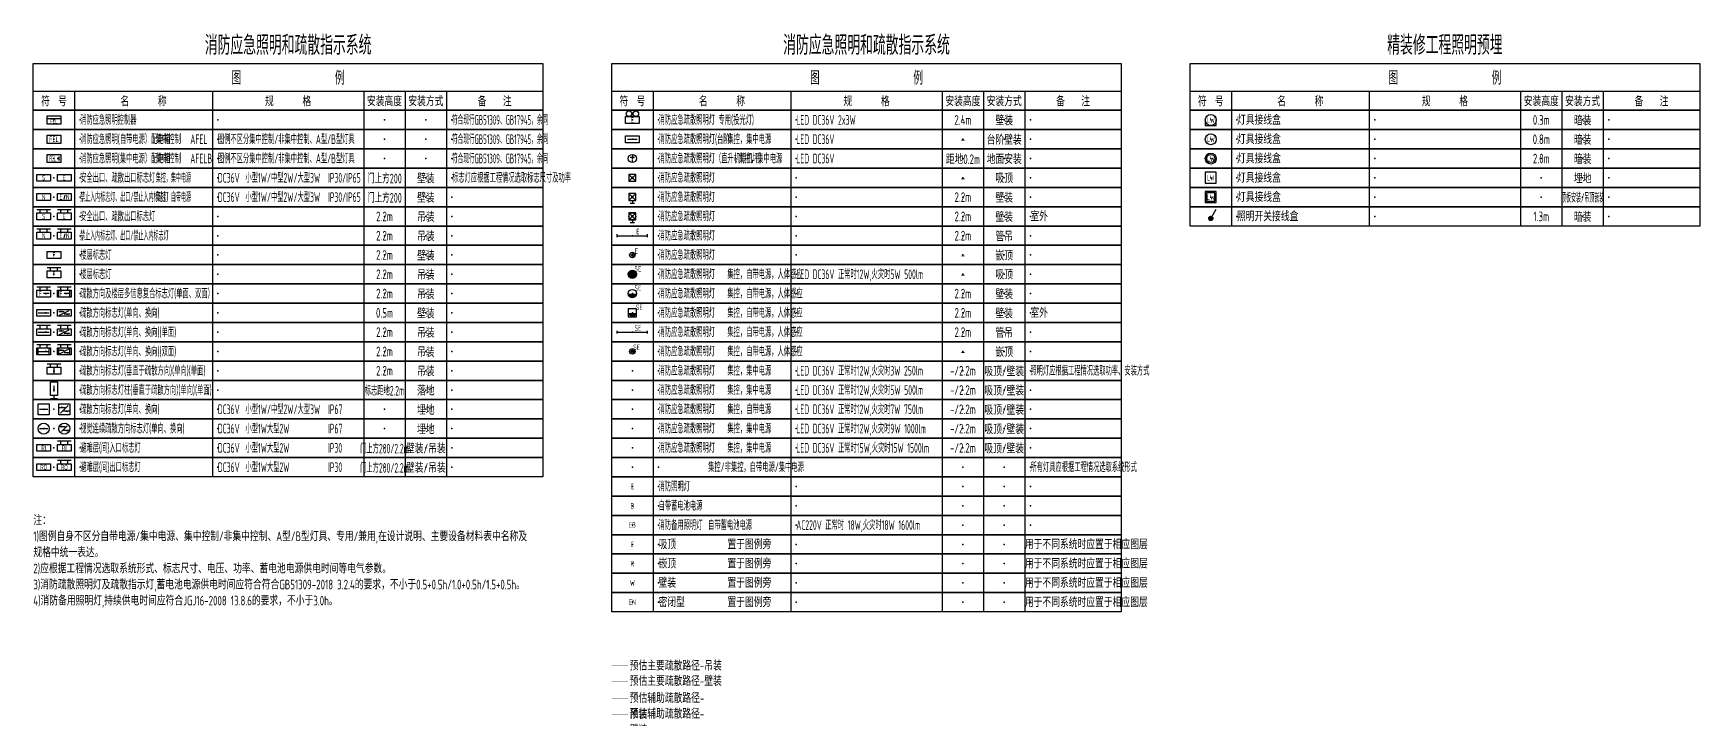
# Model space of a CAD drawing. Header units: millimetres. Extents: x -1040173 to 349982, y -145921 to 298175.
# Drawn here: x -482118 to -421618, y -17061 to 7806 of the extents above; entities that cross this region are included whole.
import ezdxf
from ezdxf.enums import TextEntityAlignment as Align

# ---------------------------------------------------------------- set-up
doc = ezdxf.new("R2010")
doc.units = ezdxf.units.MM
doc.header["$LTSCALE"] = 500
doc.header["$MEASUREMENT"] = 0
doc.linetypes.add('HIDDEN', pattern=[0.375, 0.25, -0.125])
doc.layers.get('0').update_dxf_attribs({"color": 255, "linetype": 'CONTINUOUS'})
for name, color, linetype in [('E-LITE-DEVC', 3, 'CONTINUOUS'), ('E-LITE-LITE', 3, 'CONTINUOUS'), ('E-POWR-EQPM', 3, 'CONTINUOUS'), ('E-UNIV-DIAG', 2, 'CONTINUOUS'), ('E-UNIV-EL', 140, 'CONTINUOUS'), ('E-UNIV-NOTE', 6, 'CONTINUOUS')]:
    doc.layers.add(name, color=color, linetype=linetype)
for name, color, linetype, plot in [('预估主要疏散路径-吊装', 96, 'HIDDEN', False), ('预估主要疏散路径-壁装', 96, 'CONTINUOUS', False), ('预估辅助疏散路径-吊装', 71, 'HIDDEN', False), ('预估辅助疏散路径-壁装', 71, 'CONTINUOUS', False)]:
    doc.layers.add(name, color=color, linetype=linetype, plot=plot)
doc.styles.add('TH-STYLE3', font='tssdeng.shx', dxfattribs={"width": 0.7, "bigfont": 'tssdchn.shx'})

# ---------------------------------------------------------------- blocks, each defined once
blk = doc.blocks.new('E-BKTS2')
for p, q in [((0, 0), (185, 0)), ((0, -7), (0, 0)), ((185, 0), (185, -7)), ((185, -7), (0, -7))]:
    blk.add_line(p, q)
at = {"linetype": 'Continuous'}
for p, q in [((15, 0), (15, -7)), ((65, 0), (65, -7)), ((120, 0), (120, -7)), ((135, 0), (135, -7)), ((150, 0), (150, -7))]:
    blk.add_line(p, q, dxfattribs=at)
for p in [(7.5, -3.5), (17, -3.5), (67, -3.5), (127.5, -3.5), (142.5, -3.5), (152, -3.5)]:
    blk.add_point(p, dxfattribs=at)
blk = doc.blocks.new('E-BLITE90')
blk.add_lwpolyline([(-2, 0), (-2, -2), (2, -2), (2, 0)])
blk.add_circle((0, 0), 2)
at = {"layer": 'E-UNIV-EL', "style": 'TH-STYLE3', "width": 0.7}
blk.add_attdef('SOCKET', text='', height=2, dxfattribs=at).set_placement((0, 0), align=Align.MIDDLE)
blk = doc.blocks.new('E-BLITE91')
blk.add_circle((0, 0), 2)
at = {"layer": 'E-UNIV-EL', "style": 'TH-STYLE3', "width": 0.7}
blk.add_attdef('SOCKET', text='', height=2, dxfattribs=at).set_placement((0, 0), align=Align.MIDDLE)
blk = doc.blocks.new('E-BLITE91-1')
blk.add_circle((0, 0), 2)
at = {"layer": 'E-UNIV-EL'}
blk.add_circle((0, 0), 1.5, dxfattribs=at)
at = {"layer": 'E-UNIV-EL', "style": 'TH-STYLE3', "width": 0.7}
blk.add_attdef('SOCKET', text='', height=2, dxfattribs=at).set_placement((0, 0), align=Align.MIDDLE)
blk = doc.blocks.new('E-BLITE91-2')
blk.add_lwpolyline([(-2, 2), (-2, -2), (2, -2), (2, 2)], close=True)
at = {"layer": 'E-UNIV-EL', "style": 'TH-STYLE3', "width": 0.6}
blk.add_attdef('SOCKET', text='', height=2, dxfattribs=at).set_placement((0, 0), align=Align.MIDDLE)
blk = doc.blocks.new('E-BLITE91-3')
blk.add_lwpolyline([(-2, 2), (-2, -2), (2, -2), (2, 2)], close=True)
at = {"layer": 'E-UNIV-EL'}
blk.add_lwpolyline([(-1.5, 1.5), (-1.5, -1.5), (1.5, -1.5), (1.5, 1.5)], close=True, dxfattribs=at)
at = {"layer": 'E-UNIV-EL', "style": 'TH-STYLE3', "width": 0.7}
blk.add_attdef('SOCKET', text='', height=2, dxfattribs=at).set_placement((0, 0), align=Align.MIDDLE)
blk = doc.blocks.new('E-BKTS1')
blk.add_line((0, -10), (185, -10))
at = {"linetype": 'Continuous'}
for p, q in [((15, -10), (15, -17)), ((65, -10), (65, -17)), ((120, -10), (120, -17)), ((135, -10), (135, -17)), ((150, -10), (150, -17))]:
    blk.add_line(p, q, dxfattribs=at)
blk.add_lwpolyline([(0, 0), (185, 0), (185, -17), (0, -17)], close=True)
at = {"layer": 'E-UNIV-NOTE', "style": 'TH-STYLE3', "width": 0.7}
for s, height, p in [('图                例', 5, (92.5, -5)), ('安装高度', 3.5, (127.5, -13.5)), ('安装方式', 3.5, (142.5, -13.5))]:
    blk.add_text(s, height=height, dxfattribs=at).set_placement(p, align=Align.MIDDLE)
at = {"layer": 'E-UNIV-NOTE', "linetype": 'Continuous', "style": 'TH-STYLE3', "width": 0.7}
for s, p in [('符  号', (7.5, -13.5)), ('名       称', (40, -13.5)), ('规       格', (92.5, -13.5)), ('备    注', (167.5, -13.5))]:
    blk.add_text(s, height=3.5, dxfattribs=at).set_placement(p, align=Align.MIDDLE)
blk = doc.blocks.new('E-BFEL100')
blk.add_lwpolyline([(-2.5, 1.25), (2.5, 1.25), (2.5, -1.25), (-2.5, -1.25)], close=True)
at = {"layer": 'E-UNIV-EL', "style": 'TH-STYLE3', "width": 0.7}
blk.add_attdef('T', text='', height=1.8, dxfattribs=at).set_placement((0, 0), align=Align.MIDDLE)
blk = doc.blocks.new('E-BFEL101')
for p, q in [((-2.5, 2.5), (2.5, 2.5)), ((-1.25, 1.25), (-1.25, 2.5)), ((1.25, 1.25), (1.25, 2.5))]:
    blk.add_line(p, q)
blk.add_lwpolyline([(-2.5, 1.25), (2.5, 1.25), (2.5, -1.25), (-2.5, -1.25)], close=True)
at = {"layer": 'E-UNIV-EL', "style": 'TH-STYLE3', "width": 0.7}
blk.add_attdef('T', text='', height=1.8, dxfattribs=at).set_placement((0, 0), align=Align.MIDDLE)
blk = doc.blocks.new('E-BFEL200')
blk.add_lwpolyline([(-2.5, 1.25), (2.5, 1.25), (2.5, -1.25), (-2.5, -1.25)], close=True)
at = {"layer": 'E-UNIV-EL'}
blk.add_line((-2, 0), (2, 0), dxfattribs=at)
blk.add_lwpolyline([(0.5, 0, 0.75, 0, 0), (2, 0, 0, 0, 0)], format="xyseb", dxfattribs=at)
blk = doc.blocks.new('E-BFEL201')
for p, q in [((-2.5, 2.5), (2.5, 2.5)), ((-1.25, 1.25), (-1.25, 2.5)), ((1.25, 1.25), (1.25, 2.5))]:
    blk.add_line(p, q)
blk.add_lwpolyline([(-2.5, 1.25), (2.5, 1.25), (2.5, -1.25), (-2.5, -1.25)], close=True)
at = {"layer": 'E-UNIV-EL'}
blk.add_line((-2, 0), (2, 0), dxfattribs=at)
blk.add_lwpolyline([(0.5, 0, 0.75, 0, 0), (2, 0, 0, 0, 0)], format="xyseb", dxfattribs=at)
blk = doc.blocks.new('E-BFEL210')
blk.add_lwpolyline([(-2.5, 1.25), (2.5, 1.25), (2.5, -1.25), (-2.5, -1.25)], close=True)
at = {"layer": 'E-UNIV-EL'}
for p, q in [((-2, 0.5), (0, 0.5)), ((-1.79, -0.89), (1.79, 0.89)), ((2, -0.5), (0, -0.5))]:
    blk.add_line(p, q, dxfattribs=at)
for points in [[(-1.5, 0.5, 0.75, 0, 0), (0, 0.5, 0, 0, 0)], [(1.5, -0.5, 0.75, 0, 0), (0, -0.5, 0, 0, 0)]]:
    blk.add_lwpolyline(points, format="xyseb", dxfattribs=at)
blk = doc.blocks.new('E-BFEL211')
for p, q in [((-2.5, 2.5), (2.5, 2.5)), ((-1.25, 1.25), (-1.25, 2.5)), ((1.25, 1.25), (1.25, 2.5))]:
    blk.add_line(p, q)
blk.add_lwpolyline([(-2.5, 1.25), (2.5, 1.25), (2.5, -1.25), (-2.5, -1.25)], close=True)
at = {"layer": 'E-UNIV-EL'}
for p, q in [((-2, 0.5), (0, 0.5)), ((-1.79, -0.89), (1.79, 0.89)), ((2, -0.5), (0, -0.5))]:
    blk.add_line(p, q, dxfattribs=at)
for points in [[(-1.5, 0.5, 0.75, 0, 0), (0, 0.5, 0, 0, 0)], [(1.5, -0.5, 0.75, 0, 0), (0, -0.5, 0, 0, 0)]]:
    blk.add_lwpolyline(points, format="xyseb", dxfattribs=at)
blk = doc.blocks.new('E-BFEL110')
blk.add_lwpolyline([(-2.5, 1.25), (2.5, 1.25), (2.5, -1.25), (-2.5, -1.25)], close=True)
at = {"layer": 'E-UNIV-EL', "style": 'TH-STYLE3', "width": 0.7}
blk.add_attdef('T', text='', height=1.8, dxfattribs=at).set_placement((0, 0), align=Align.MIDDLE)
blk = doc.blocks.new('E-BFEL500')
blk.add_lwpolyline([(-2.5, 1.25), (2.5, 1.25), (2.5, -1.25), (-2.5, -1.25)], close=True)
for centre in [(-1.25, 2.25), (1.25, 2.25)]:
    blk.add_circle(centre, 1)
at = {"layer": 'E-UNIV-EL', "style": 'TH-STYLE3', "width": 0.7}
blk.add_attdef('T', text='', height=1.8, dxfattribs=at).set_placement((0, 0), align=Align.MIDDLE)
blk = doc.blocks.new('E-BSW901')
blk.add_line((0.38, 1.4), (1.94, 4.11))
at = {"const_width": 0.75}
blk.add_lwpolyline([(-0.38, 0.75, 1), (0.38, 0.75, 1)], format="xyb", close=True, dxfattribs=at)
blk.add_circle((0, 0.75), 0.75)
blk = doc.blocks.new('E-BFEL111')
for p, q in [((-2.5, 2.5), (2.5, 2.5)), ((-1.25, 1.25), (-1.25, 2.5)), ((1.25, 1.25), (1.25, 2.5))]:
    blk.add_line(p, q)
blk.add_lwpolyline([(-2.5, 1.25), (2.5, 1.25), (2.5, -1.25), (-2.5, -1.25)], close=True)
at = {"layer": 'E-UNIV-EL', "style": 'TH-STYLE3', "width": 0.7}
blk.add_attdef('T', text='', height=1.8, dxfattribs=at).set_placement((0, 0), align=Align.MIDDLE)
blk = doc.blocks.new('E-BDB043')
blk.add_lwpolyline([(-112.61, -511.09), (-112.61, -508.09), (-107.61, -508.09), (-107.61, -511.09)], close=True)
at = {"layer": 'E-UNIV-EL', "style": 'TH-STYLE3', "width": 0.7}
blk.add_attdef('BOX', text='', height=2, dxfattribs=at).set_placement((-110.11, -509.59), align=Align.MIDDLE)
blk = doc.blocks.new('E-BDB044')
blk.add_lwpolyline([(-2.5, -1.5), (-2.5, 1.5), (2.5, 1.5), (2.5, -1.5)], close=True)
at = {"layer": 'E-UNIV-EL'}
for p, q in [((1.25, 0.25), (1.25, -0.25)), ((1.75, 0.75), (1.75, -0.75))]:
    blk.add_line(p, q, dxfattribs=at)
at = {"layer": 'E-UNIV-EL', "style": 'TH-STYLE3', "width": 0.5}
blk.add_attdef('BOX', text='', height=2, dxfattribs=at).set_placement((-0.5, 0), align=Align.MIDDLE)
blk = doc.blocks.new('E-BFEL000')
blk.add_lwpolyline([(-2.2375, -1), (-2.2375, 2), (2.7625, 2), (2.7625, -1)], close=True)
at = {"layer": 'E-UNIV-EL'}
blk.add_line((-2.2375, 1), (2.7625, 1), dxfattribs=at)
at = {"layer": 'E-UNIV-EL', "style": 'TH-STYLE3', "width": 0.7}
blk.add_attdef('F', text='', height=1.5, dxfattribs=at).set_placement((0.2625, 0), align=Align.MIDDLE)
blk = doc.blocks.new('E-BFEL120')
blk.add_lwpolyline([(-2.5, 1.25), (2.5, 1.25), (2.5, -1.25), (-2.5, -1.25)], close=True)
at = {"layer": 'E-UNIV-EL', "style": 'TH-STYLE3', "width": 0.7}
blk.add_attdef('T', text='', height=1.8, dxfattribs=at).set_placement((0, 0), align=Align.MIDDLE)
blk = doc.blocks.new('E-BFEL121')
for p, q in [((-2.5, 2.5), (2.5, 2.5)), ((-1.25, 1.25), (-1.25, 2.5)), ((1.25, 1.25), (1.25, 2.5))]:
    blk.add_line(p, q)
blk.add_lwpolyline([(-2.5, 1.25), (2.5, 1.25), (2.5, -1.25), (-2.5, -1.25)], close=True)
at = {"layer": 'E-UNIV-EL', "style": 'TH-STYLE3', "width": 0.7}
blk.add_attdef('T', text='', height=1.8, dxfattribs=at).set_placement((0, 0), align=Align.MIDDLE)
blk = doc.blocks.new('E-BFEL122')
blk.add_lwpolyline([(-2.5, 1.25), (2.5, 1.25), (2.5, -1.25), (-2.5, -1.25)], close=True)
at = {"layer": 'E-UNIV-EL', "style": 'TH-STYLE3', "width": 0.7}
blk.add_attdef('T', text='', height=1.8, dxfattribs=at).set_placement((0, 0), align=Align.MIDDLE)
blk = doc.blocks.new('E-BFEL123')
for p, q in [((-2.5, 2.5), (2.5, 2.5)), ((-1.25, 1.25), (-1.25, 2.5)), ((1.25, 1.25), (1.25, 2.5))]:
    blk.add_line(p, q)
blk.add_lwpolyline([(-2.5, 1.25), (2.5, 1.25), (2.5, -1.25), (-2.5, -1.25)], close=True)
at = {"layer": 'E-UNIV-EL', "style": 'TH-STYLE3', "width": 0.7}
blk.add_attdef('T', text='', height=1.8, dxfattribs=at).set_placement((0, 0), align=Align.MIDDLE)
blk = doc.blocks.new('E-BFEL700')
blk.add_line((-1.75, 0), (1.75, 0))
blk.add_lwpolyline([(-2.5, 1.25), (2.5, 1.25), (2.5, -1.25), (-2.5, -1.25)], close=True)
blk = doc.blocks.new('E-BFEL102')
blk.add_lwpolyline([(-2.5, 1.25), (2.5, 1.25), (2.5, -1.25), (-2.5, -1.25)], close=True)
at = {"layer": 'E-UNIV-EL', "style": 'TH-STYLE3', "width": 0.7}
blk.add_attdef('T', text='', height=1.8, dxfattribs=at).set_placement((0, 0), align=Align.MIDDLE)
blk = doc.blocks.new('E-BFEL103')
for p, q in [((-2.5, 2.5), (2.5, 2.5)), ((-1.25, 1.25), (-1.25, 2.5)), ((1.25, 1.25), (1.25, 2.5))]:
    blk.add_line(p, q)
blk.add_lwpolyline([(-2.5, 1.25), (2.5, 1.25), (2.5, -1.25), (-2.5, -1.25)], close=True)
at = {"layer": 'E-UNIV-EL', "style": 'TH-STYLE3', "width": 0.7}
blk.add_attdef('T', text='', height=1.8, dxfattribs=at).set_placement((0, 0), align=Align.MIDDLE)
blk = doc.blocks.new('E-BFEL161')
for p, q in [((-2.5, 2.5), (2.5, 2.5)), ((-1.25, 1.25), (-1.25, 2.5)), ((1.25, 1.25), (1.25, 2.5))]:
    blk.add_line(p, q)
blk.add_lwpolyline([(-2.5, 1.25), (2.5, 1.25), (2.5, -1.25), (-2.5, -1.25)], close=True)
at = {"layer": 'E-UNIV-EL'}
blk.add_line((2, 0), (0, 0), dxfattribs=at)
blk.add_lwpolyline([(0.5, 0, 0.75, 0, 0), (2, 0, 0, 0, 0)], format="xyseb", dxfattribs=at)
at = {"layer": 'E-UNIV-EL', "style": 'TH-STYLE3', "width": 0.7}
blk.add_attdef('T', text='', height=1.8, dxfattribs=at).set_placement((-1.25, 0), align=Align.MIDDLE)
blk = doc.blocks.new('E-BFEL130')
blk.add_lwpolyline([(-2.5, 1.25), (2.5, 1.25), (2.5, -1.25), (-2.5, -1.25)], close=True)
at = {"layer": 'E-UNIV-EL', "style": 'TH-STYLE3', "width": 0.7}
blk.add_attdef('T', text='', height=1.8, dxfattribs=at).set_placement((0, 0), align=Align.MIDDLE)
blk = doc.blocks.new('E-BFEL131')
for p, q in [((-2.5, 2.5), (2.5, 2.5)), ((-1.25, 1.25), (-1.25, 2.5)), ((1.25, 1.25), (1.25, 2.5))]:
    blk.add_line(p, q)
blk.add_lwpolyline([(-2.5, 1.25), (2.5, 1.25), (2.5, -1.25), (-2.5, -1.25)], close=True)
at = {"layer": 'E-UNIV-EL', "style": 'TH-STYLE3', "width": 0.7}
blk.add_attdef('T', text='', height=1.8, dxfattribs=at).set_placement((0, 0), align=Align.MIDDLE)
blk = doc.blocks.new('E-BFEL140')
blk.add_lwpolyline([(-2.5, 1.25), (2.5, 1.25), (2.5, -1.25), (-2.5, -1.25)], close=True)
at = {"layer": 'E-UNIV-EL'}
blk.add_line((0.19, 0.72), (-0.19, -0.72), dxfattribs=at)
at = {"layer": 'E-UNIV-EL', "style": 'TH-STYLE3', "width": 0.7}
for p in [(-1.25, 0), (1.25, 0)]:
    blk.add_attdef('T', text='', height=1.8, dxfattribs=at).set_placement(p, align=Align.MIDDLE)
blk = doc.blocks.new('E-BFEL141')
for p, q in [((-2.5, 2.5), (2.5, 2.5)), ((-1.25, 1.25), (-1.25, 2.5)), ((1.25, 1.25), (1.25, 2.5))]:
    blk.add_line(p, q)
blk.add_lwpolyline([(-2.5, 1.25), (2.5, 1.25), (2.5, -1.25), (-2.5, -1.25)], close=True)
at = {"layer": 'E-UNIV-EL'}
blk.add_line((0.19, 0.72), (-0.19, -0.72), dxfattribs=at)
at = {"layer": 'E-UNIV-EL', "style": 'TH-STYLE3', "width": 0.7}
for p in [(-1.25, 0), (1.25, 0)]:
    blk.add_attdef('T', text='', height=1.8, dxfattribs=at).set_placement(p, align=Align.MIDDLE)
blk = doc.blocks.new('E-BFEL240')
blk.add_lwpolyline([(-2, 2), (2, 2), (2, -2), (-2, -2)], close=True)
at = {"layer": 'E-UNIV-EL'}
blk.add_line((-1.5, 0), (1.5, 0), dxfattribs=at)
blk.add_lwpolyline([(0, 0, 0.75, 0, 0), (1.5, 0, 0, 0, 0)], format="xyseb", dxfattribs=at)
blk = doc.blocks.new('E-BFEL241')
blk.add_lwpolyline([(-2, 2), (2, 2), (2, -2), (-2, -2)], close=True)
at = {"layer": 'E-UNIV-EL'}
for p, q in [((-1.71, 0.71), (0.29, 0.71)), ((-1.41, -1.41), (1.41, 1.41)), ((1.71, -0.71), (-0.29, -0.71))]:
    blk.add_line(p, q, dxfattribs=at)
for points in [[(-1.21, 0.71, 0.75, 0, 0), (0.29, 0.71, 0, 0, 0)], [(1.21, -0.71, 0.75, 0, 0), (-0.29, -0.71, 0, 0, 0)]]:
    blk.add_lwpolyline(points, format="xyseb", dxfattribs=at)
blk = doc.blocks.new('E-BFEL250')
blk.add_circle((0, 0), 2)
at = {"layer": 'E-UNIV-EL'}
blk.add_line((-1.5, 0), (1.5, 0), dxfattribs=at)
blk.add_lwpolyline([(0, 0, 0.75, 0, 0), (1.5, 0, 0, 0, 0)], format="xyseb", dxfattribs=at)
blk = doc.blocks.new('E-BFEL251')
blk.add_circle((0, 0), 2)
at = {"layer": 'E-UNIV-EL'}
for p, q in [((-1.71, 0.71), (0.29, 0.71)), ((-1.06, -1.06), (1.06, 1.06)), ((1.71, -0.71), (-0.29, -0.71))]:
    blk.add_line(p, q, dxfattribs=at)
for points in [[(-1.21, 0.71, 0.75, 0, 0), (0.29, 0.71, 0, 0, 0)], [(1.21, -0.71, 0.75, 0, 0), (-0.29, -0.71, 0, 0, 0)]]:
    blk.add_lwpolyline(points, format="xyseb", dxfattribs=at)
blk = doc.blocks.new('E-BFEL221')
for p, q in [((-2.5, 2.5), (2.5, 2.5)), ((-1.25, 1.25), (-1.25, 2.5)), ((1.25, 1.25), (1.25, 2.5))]:
    blk.add_line(p, q)
blk.add_lwpolyline([(-2.5, 1.25), (2.5, 1.25), (2.5, -1.25), (-2.5, -1.25)], close=True)
at = {"layer": 'E-UNIV-EL'}
blk.add_line((0, 1), (0, -1), dxfattribs=at)
blk.add_lwpolyline([(0, -0.5, 0.75, 0, 0), (0, 1, 0, 0, 0)], format="xyseb", dxfattribs=at)
blk = doc.blocks.new('E-BFEL223')
for p, q in [((1.25, 0), (-1.25, 0)), ((0, 1.25), (0, 0))]:
    blk.add_line(p, q)
blk.add_lwpolyline([(-1.25, 1.25), (-1.25, 6.25), (1.25, 6.25), (1.25, 1.25)], close=True)
at = {"layer": 'E-UNIV-EL'}
blk.add_line((0, 4.75), (0, 2.75), dxfattribs=at)
blk.add_lwpolyline([(0, 3.25, 0.75, 0, 0), (0, 4.75, 0, 0, 0)], format="xyseb", dxfattribs=at)
blk = doc.blocks.new('E-BFEL710')
for p, q in [((-0.75, 0.5), (0.75, 0.5)), ((0, 1.5), (0, 0.5)), ((0, -1.5), (0, -0.5))]:
    blk.add_line(p, q)
blk.add_circle((0, 0), 1.5)
blk = doc.blocks.new('E-BFEL800')
for p, q in [((-1.25, -1.25), (1.25, 1.25)), ((1.25, -1.25), (-1.25, 1.25))]:
    blk.add_line(p, q)
blk.add_lwpolyline([(-1.25, -1.25), (1.25, -1.25), (1.25, 1.25), (-1.25, 1.25)], close=True)
at = {"const_width": 0.5}
blk.add_lwpolyline([(-0.25, 0, 1), (0.25, 0, 1)], format="xyb", close=True, dxfattribs=at)
blk = doc.blocks.new('E-BFEL810')
for p, q in [((-1.25, -1.25), (1.25, 1.25)), ((1.25, -1.25), (-1.25, 1.25)), ((-0.75, -2.25), (0.75, -2.25)), ((0, -1.25), (0, -2.25))]:
    blk.add_line(p, q)
blk.add_lwpolyline([(-1.25, -1.25), (1.25, -1.25), (1.25, 1.25), (-1.25, 1.25)], close=True)
at = {"const_width": 0.5}
blk.add_lwpolyline([(-0.25, 0, 1), (0.25, 0, 1)], format="xyb", close=True, dxfattribs=at)
blk = doc.blocks.new('E-BFEL811')
for p, q in [((-1.25, -1.25), (1.25, 1.25)), ((1.25, -1.25), (-1.25, 1.25)), ((-0.75, -2.25), (0.75, -2.25)), ((0, -1.25), (0, -2.25))]:
    blk.add_line(p, q)
blk.add_lwpolyline([(-1.25, -1.25), (1.25, -1.25), (1.25, 1.25), (-1.25, 1.25)], close=True)
at = {"const_width": 0.5}
blk.add_lwpolyline([(-0.25, 0, 1), (0.25, 0, 1)], format="xyb", close=True, dxfattribs=at)
at = {"layer": 'E-UNIV-EL'}
blk.add_circle((0, 0), 1.25, dxfattribs=at)
blk = doc.blocks.new('E-BFEL820')
for p, q in [((-5.5, -0.5), (-5.5, 0.5)), ((-5.5, 0), (5.5, 0)), ((5.5, -0.5), (5.5, 0.5))]:
    blk.add_line(p, q)
at = {"layer": 'E-UNIV-EL', "style": 'TH-STYLE3', "width": 0.7}
blk.add_attdef('T', text='', height=2, dxfattribs=at).set_placement((2, 1.5), align=Align.MIDDLE)
blk = doc.blocks.new('E-BL201')
at = {"const_width": 0.5}
blk.add_lwpolyline([(-0.25, 0, 1), (0.25, 0, 1)], format="xyb", close=True, dxfattribs=at)
for radius in [1, 0.5]:
    blk.add_circle((0, 0), radius)
blk = doc.blocks.new('E-BFEL830')
blk.add_blockref('E-BL201', (0, 0))
at = {"layer": 'E-UNIV-EL', "style": 'TH-STYLE3', "width": 0.7}
blk.add_attdef('T', text='', height=2, dxfattribs=at).set_placement((1.5, 1.5), align=Align.MIDDLE)
blk = doc.blocks.new('E-BFEL800-1')
at = {"const_width": 1.5}
blk.add_lwpolyline([(-0.75, 0, 1), (0.75, 0, 1)], format="xyb", close=True, dxfattribs=at)
blk.add_circle((0, 0), 1.5)
at = {"layer": 'E-UNIV-EL', "style": 'TH-STYLE3', "width": 0.7}
blk.add_attdef('T', text='', height=2, dxfattribs=at).set_placement((2, 2), align=Align.MIDDLE)
blk = doc.blocks.new('E-BFEL810-1')
at = {"const_width": 1.5}
blk.add_lwpolyline([(-0.75, 0, 1), (0.75, 0, 1)], format="xyb", dxfattribs=at)
blk.add_circle((0, 0), 1.5)
at = {"layer": 'E-UNIV-EL', "style": 'TH-STYLE3', "width": 0.7}
blk.add_attdef('T', text='', height=2, dxfattribs=at).set_placement((2, 2), align=Align.MIDDLE)
blk = doc.blocks.new('E-BFEL811-1')
blk.add_lwpolyline([(-1.5, -1.5), (1.5, -1.5), (1.5, 1.5), (-1.5, 1.5)], close=True)
at = {"const_width": 1.5}
blk.add_lwpolyline([(-0.75, 0, 1), (0.75, 0, 1)], format="xyb", dxfattribs=at)
at = {"layer": 'E-UNIV-EL', "style": 'TH-STYLE3', "width": 0.7}
blk.add_attdef('T', text='', height=2, dxfattribs=at).set_placement((2.5, 2), align=Align.MIDDLE)
blk = doc.blocks.new('E-BFEL820-1')
for p, q in [((-5.5, -0.5), (-5.5, 0.5)), ((-5.5, 0), (5.5, 0)), ((5.5, -0.5), (5.5, 0.5))]:
    blk.add_line(p, q)
at = {"layer": 'E-UNIV-EL', "style": 'TH-STYLE3', "width": 0.7}
blk.add_attdef('T', text='', height=2, dxfattribs=at).set_placement((2, 1.5), align=Align.MIDDLE)
blk = doc.blocks.new('E-BFEL830-1')
blk.add_blockref('E-BL201', (0, 0))
at = {"layer": 'E-UNIV-EL', "style": 'TH-STYLE3', "width": 0.7}
blk.add_attdef('T', text='', height=2, dxfattribs=at).set_placement((1.5, 1.5), align=Align.MIDDLE)
blk = doc.blocks.new('E-BFEL161-1')
for p, q in [((-2.5, 2.5), (2.5, 2.5)), ((-1.25, 1.25), (-1.25, 2.5)), ((1.25, 1.25), (1.25, 2.5))]:
    blk.add_line(p, q)
blk.add_lwpolyline([(-2.5, 1.25), (2.5, 1.25), (2.5, -1.25), (-2.5, -1.25)], close=True)
at = {"layer": 'E-UNIV-EL'}
for p, q in [((-2, -1.25), (-2, 1.25)), ((2, 0), (0, 0)), ((2, -1.25), (2, 1.25))]:
    blk.add_line(p, q, dxfattribs=at)
blk.add_lwpolyline([(0.5, 0, 0.75, 0, 0), (2, 0, 0, 0, 0)], format="xyseb", dxfattribs=at)
at = {"layer": 'E-UNIV-EL', "style": 'TH-STYLE3', "width": 0.7}
blk.add_attdef('T', text='', height=1.8, dxfattribs=at).set_placement((-1.25, 0), align=Align.MIDDLE)
blk = doc.blocks.new('E-BFEL211-1')
for p, q in [((-2.5, 2.5), (2.5, 2.5)), ((-1.25, 1.25), (-1.25, 2.5)), ((1.25, 1.25), (1.25, 2.5))]:
    blk.add_line(p, q)
blk.add_lwpolyline([(-2.5, 1.25), (2.5, 1.25), (2.5, -1.25), (-2.5, -1.25)], close=True)
at = {"layer": 'E-UNIV-EL'}
for p, q in [((-2, -1.25), (-2, 1.25)), ((-2, 0.5), (0, 0.5)), ((-1.79, -0.89), (1.79, 0.89)), ((2, -1.25), (2, 1.25)), ((2, -0.5), (0, -0.5))]:
    blk.add_line(p, q, dxfattribs=at)
for points in [[(-1.5, 0.5, 0.75, 0, 0), (0, 0.5, 0, 0, 0)], [(1.5, -0.5, 0.75, 0, 0), (0, -0.5, 0, 0, 0)]]:
    blk.add_lwpolyline(points, format="xyseb", dxfattribs=at)
blk = doc.blocks.new('E-BFEL201-1')
for p, q in [((-2.5, 2.5), (2.5, 2.5)), ((-1.25, 1.25), (-1.25, 2.5)), ((1.25, 1.25), (1.25, 2.5))]:
    blk.add_line(p, q)
blk.add_lwpolyline([(-2.5, 1.25), (2.5, 1.25), (2.5, -1.25), (-2.5, -1.25)], close=True)
at = {"layer": 'E-UNIV-EL'}
for p, q in [((-2, -1.25), (-2, 1.25)), ((-2, 0), (2, 0)), ((2, -1.25), (2, 1.25))]:
    blk.add_line(p, q, dxfattribs=at)
blk.add_lwpolyline([(0.5, 0, 0.75, 0, 0), (2, 0, 0, 0, 0)], format="xyseb", dxfattribs=at)

msp = doc.modelspace()

# ---------------------------------------------------------------- linework, layer by layer
at = {"layer": '预估主要疏散路径-吊装', "const_width": 14}
msp.add_lwpolyline([(-460527, -15142), (-461118, -15142)], dxfattribs=at)
at = {"layer": '预估主要疏散路径-壁装', "const_width": 14}
msp.add_lwpolyline([(-460527, -15711), (-461118, -15711)], dxfattribs=at)
at = {"layer": '预估辅助疏散路径-吊装', "const_width": 14}
msp.add_lwpolyline([(-460527, -16331), (-461118, -16331)], dxfattribs=at)
at = {"layer": '预估辅助疏散路径-壁装', "const_width": 14}
msp.add_lwpolyline([(-460527, -16900), (-461118, -16900)], dxfattribs=at)

# ---------------------------------------------------------------- block references
at = {"layer": 'E-LITE-DEVC', "xscale": 100, "yscale": 100, "zscale": 100}
msp.add_blockref('E-BSW901', (-439368, 1014), dxfattribs=at)
at = {"layer": 'E-LITE-LITE', "xscale": 100, "yscale": 100, "zscale": 100}
for name, p, values in [('E-BFEL500', (-460368, 4664), {'T': 'E'}), ('E-BLITE90', (-439368, 4664), {'SOCKET': 'LW'}), ('E-BLITE91', (-439368, 3964), {'SOCKET': 'LW'}), ('E-BLITE91-1', (-439368, 3264), {'SOCKET': 'LW'}), ('E-BFEL102', (-481743, 2564), {'T': 'S'}), ('E-BFEL100', (-480993, 2564), {'T': 'E'}), ('E-BLITE91-2', (-439368, 2564), {'SOCKET': 'LW'}), ('E-BFEL130', (-481743, 1864), {'T': 'N'}), ('E-BLITE91-3', (-439368, 1864), {'SOCKET': 'LW'}), ('E-BFEL103', (-481743, 1164), {'T': 'S'}), ('E-BFEL101', (-480993, 1164), {'T': 'E'}), ('E-BFEL131', (-481743, 464), {'T': 'N'}), ('E-BFEL820', (-460368, 464), {'T': 'E'}), ('E-BFEL830', (-460368, -236), {'T': 'E'}), ('E-BFEL110', (-481368, -236), {'T': 'F'}), ('E-BFEL111', (-481368, -936), {'T': 'F'}), ('E-BFEL800-1', (-460368, -936), {'T': 'SE'}), ('E-BFEL161', (-481743, -1636), {'T': 'F'}), ('E-BFEL161-1', (-480993, -1636), {'T': 'F'}), ('E-BFEL810-1', (-460368, -1636), {'T': 'SE'}), ('E-BFEL811-1', (-460368, -2336), {'T': 'SE'}), ('E-BFEL820-1', (-460368, -3036), {'T': 'SE'}), ('E-BFEL830-1', (-460368, -3736), {'T': 'SE'}), ('E-BFEL120', (-481743, -7236), {'T': 'RI'}), ('E-BFEL121', (-480993, -7236), {'T': 'RI'}), ('E-BFEL122', (-481743, -7936), {'T': 'RO'}), ('E-BFEL123', (-480993, -7936), {'T': 'RO'})]:
    msp.add_blockref(name, p, dxfattribs=at).add_auto_attribs(values)
for name, p in [('E-BFEL700', (-460368, 3964)), ('E-BFEL710', (-460368, 3264)), ('E-BFEL800', (-460368, 2564)), ('E-BFEL810', (-460368, 1864)), ('E-BFEL811', (-460368, 1164)), ('E-BFEL200', (-481743, -2336)), ('E-BFEL210', (-480993, -2336)), ('E-BFEL201', (-481743, -3036)), ('E-BFEL211', (-480993, -3036)), ('E-BFEL201-1', (-481743, -3736)), ('E-BFEL211-1', (-480993, -3736)), ('E-BFEL221', (-481368, -4436)), ('E-BFEL223', (-481368, -5461)), ('E-BFEL240', (-481743, -5836)), ('E-BFEL241', (-480993, -5836)), ('E-BFEL250', (-481743, -6536)), ('E-BFEL251', (-480993, -6536))]:
    msp.add_blockref(name, p, dxfattribs=at)
at = {"layer": 'E-LITE-LITE'}
ref = msp.add_blockref('E-BFEL140', (-480993, 1864), dxfattribs=dict(at, xscale=100, yscale=100, zscale=100))
ref.add_attrib('T', 'N', dxfattribs={"layer": 'E-UNIV-EL', "height": 180, "style": 'TH-STYLE3', "width": 0.7}).set_placement((-480868, 1864), align=Align.MIDDLE)
ref.add_attrib('T', 'E', dxfattribs={"layer": 'E-UNIV-EL', "height": 180, "style": 'TH-STYLE3', "width": 0.7}).set_placement((-481118, 1864), align=Align.MIDDLE)
ref = msp.add_blockref('E-BFEL141', (-480993, 464), dxfattribs=dict(at, xscale=100, yscale=100, zscale=100))
ref.add_attrib('T', 'N', dxfattribs={"layer": 'E-UNIV-EL', "height": 180, "style": 'TH-STYLE3', "width": 0.7}).set_placement((-480868, 464), align=Align.MIDDLE)
ref.add_attrib('T', 'E', dxfattribs={"layer": 'E-UNIV-EL', "height": 180, "style": 'TH-STYLE3', "width": 0.7}).set_placement((-481118, 464), align=Align.MIDDLE)
at = {"layer": 'E-POWR-EQPM', "xscale": 100, "yscale": 100, "zscale": 100}
for name, p, values in [('E-BFEL000', (-481394, 4614), {'F': 'FEL'}), ('E-BDB043', (-470357, 54922), {'BOX': 'FEL'}), ('E-BDB044', (-481368, 3264), {'BOX': 'FEL'})]:
    msp.add_blockref(name, p, dxfattribs=at).add_auto_attribs(values)
at = {"layer": 'E-UNIV-DIAG', "xscale": 100, "yscale": 100, "zscale": 100}
for name, p in [('E-BKTS1', (-482118, 6714)), ('E-BKTS1', (-461118, 6714)), ('E-BKTS1', (-440118, 6714)), ('E-BKTS2', (-482118, 5014)), ('E-BKTS2', (-461118, 5014)), ('E-BKTS2', (-440118, 5014)), ('E-BKTS2', (-482118, 4314)), ('E-BKTS2', (-461118, 4314)), ('E-BKTS2', (-440118, 4314)), ('E-BKTS2', (-482118, 3614)), ('E-BKTS2', (-461118, 3614)), ('E-BKTS2', (-440118, 3614)), ('E-BKTS2', (-482118, 2914)), ('E-BKTS2', (-461118, 2914)), ('E-BKTS2', (-440118, 2914)), ('E-BKTS2', (-482118, 2214)), ('E-BKTS2', (-461118, 2214)), ('E-BKTS2', (-440118, 2214)), ('E-BKTS2', (-482118, 1514)), ('E-BKTS2', (-461118, 1514)), ('E-BKTS2', (-440118, 1514)), ('E-BKTS2', (-482118, 814)), ('E-BKTS2', (-461118, 814)), ('E-BKTS2', (-482118, 114)), ('E-BKTS2', (-461118, 114)), ('E-BKTS2', (-482118, -586)), ('E-BKTS2', (-461118, -586)), ('E-BKTS2', (-482118, -1286)), ('E-BKTS2', (-461118, -1286)), ('E-BKTS2', (-482118, -1986)), ('E-BKTS2', (-461118, -1986)), ('E-BKTS2', (-482118, -2686)), ('E-BKTS2', (-461118, -2686)), ('E-BKTS2', (-482118, -3386)), ('E-BKTS2', (-461118, -3386)), ('E-BKTS2', (-482118, -4086)), ('E-BKTS2', (-461118, -4086)), ('E-BKTS2', (-482118, -4786)), ('E-BKTS2', (-461118, -4786)), ('E-BKTS2', (-482118, -5486)), ('E-BKTS2', (-461118, -5486)), ('E-BKTS2', (-482118, -6186)), ('E-BKTS2', (-461118, -6186)), ('E-BKTS2', (-482118, -6886)), ('E-BKTS2', (-461118, -6886)), ('E-BKTS2', (-482118, -7586)), ('E-BKTS2', (-461118, -7586)), ('E-BKTS2', (-461118, -8286)), ('E-BKTS2', (-461118, -8986)), ('E-BKTS2', (-461118, -9686)), ('E-BKTS2', (-461118, -10386)), ('E-BKTS2', (-461118, -11086)), ('E-BKTS2', (-461118, -11786)), ('E-BKTS2', (-461118, -12486))]:
    msp.add_blockref(name, p, dxfattribs=at)

# ---------------------------------------------------------------- texts
at = {"layer": 'E-LITE-LITE', "style": 'TH-STYLE3', "width": 0.7}
for s, p in [('E', (-460368, -8636)), ('B', (-460368, -9336)), ('EB', (-460368, -10036)), ('C', (-460368, -10736)), ('R', (-460368, -11436)), ('W', (-460368, -12136)), ('EN', (-460368, -12836))]:
    msp.add_text(s, height=200, dxfattribs=at).set_placement(p, align=Align.MIDDLE)
at = {"layer": 'E-UNIV-NOTE', "style": 'TH-STYLE3'}
for s, height, width, p in [('消防应急照明和疏散指示系统', 700, 0.7, (-472868, 7414)), ('消防应急照明和疏散指示系统', 700, 0.7, (-451868, 7414)), ('精装修工程照明预埋', 700, 0.7, (-430868, 7414)), ('暗装', 350, 0.7, (-425868, 4664)), ('0.3m', 350, 0.7, (-427368, 4664)), ('0.8m', 350, 0.7, (-427368, 3964)), ('暗装', 350, 0.7, (-425868, 3964)), ('2.0m', 350, 0.7, (-427368, 3264)), ('暗装', 350, 0.7, (-425868, 3264)), ('埋地', 350, 0.7, (-425868, 2564)), ('顶板安装/吊顶嵌装', 350, 0.4, (-425868, 1864)), ('1.3m', 350, 0.7, (-427368, 1164)), ('暗装', 350, 0.7, (-425868, 1164))]:
    msp.add_text(s, height=height, dxfattribs=dict(at, width=width)).set_placement(p, align=Align.MIDDLE)
at = {"layer": 'E-UNIV-NOTE', "linetype": 'Continuous', "style": 'TH-STYLE3'}
for s, width, p in [('消防应急照明控制器', 0.5, (-480418, 4664)), ('符合现行GB51309、GB17945，余同', 0.45, (-466918, 4664)), ('消防应急疏散照明灯 专用(投光灯)', 0.5, (-459418, 4664)), ('灯具接线盒', 0.7, (-438418, 4664)), ('LED DC36V 2x3W', 0.5, (-454418, 4664)), ('消防应急照明(自带电源）配电箱', 0.5, (-480418, 3964)), ('集中控制', 0.5, (-477668, 3964)), ('AFEL', 0.5, (-476418, 3964)), ('符合现行GB51309、GB17945，余同', 0.45, (-466918, 3964)), ('消防应急疏散照明灯(台阶）', 0.5, (-459418, 3964)), ('集控，集中电源', 0.5, (-456918, 3964)), ('LED DC36V', 0.5, (-454418, 3964)), ('灯具接线盒', 0.7, (-438418, 3964)), ('消防应急照明(集中电源）配电箱', 0.5, (-480418, 3264)), ('集中控制', 0.5, (-477668, 3264)), ('AFELB', 0.5, (-476418, 3264)), ('符合现行GB51309、GB17945，余同', 0.45, (-466918, 3264)), ('消防应急疏散照明灯（直升机停机坪）', 0.5, (-459418, 3264)), ('集控，集中电源', 0.5, (-456518, 3264)), ('LED DC36V', 0.5, (-454418, 3264)), ('灯具接线盒', 0.7, (-438418, 3264)), ('安全出口、疏散出口标志灯', 0.5, (-480418, 2564)), ('集控，集中电源', 0.4, (-477668, 2564)), ('DC36V', 0.5, (-475418, 2564)), ('小型1W/中型2W/大型3W', 0.5, (-474418, 2564)), ('IP30/IP65', 0.5, (-471418, 2564)), ('消防应急疏散照明灯', 0.5, (-459418, 2564)), ('灯具接线盒', 0.7, (-438418, 2564)), ('禁止入内标志灯、出口/禁止入内标志灯', 0.4, (-480418, 1864)), ('集控，自带电源', 0.4, (-477668, 1864)), ('DC36V', 0.5, (-475418, 1864)), ('小型1W/中型2W/大型3W', 0.5, (-474418, 1864)), ('IP30/IP65', 0.5, (-471418, 1864)), ('消防应急疏散照明灯', 0.5, (-459418, 1864)), ('灯具接线盒', 0.7, (-438418, 1864)), ('安全出口、疏散出口标志灯', 0.5, (-480418, 1164)), ('消防应急疏散照明灯', 0.5, (-459418, 1164)), ('室外', 0.7, (-445918, 1164)), ('禁止入内标志灯、出口/禁止入内标志灯', 0.4, (-480418, 464)), ('消防应急疏散照明灯', 0.5, (-459418, 464)), ('楼层标志灯', 0.5, (-480418, -236)), ('消防应急疏散照明灯', 0.5, (-459418, -236)), ('楼层标志灯', 0.5, (-480418, -936)), ('消防应急疏散照明灯', 0.5, (-459418, -936)), ('集控，自带电源，人体感应', 0.5, (-456918, -936)), ('LED DC36V 正常时12W,火灾时5W 500lm', 0.5, (-454418, -936)), ('疏散方向及楼层多信息复合标志灯(单面、双面）', 0.5, (-480418, -1636)), ('消防应急疏散照明灯', 0.5, (-459418, -1636)), ('集控，自带电源，人体感应', 0.5, (-456918, -1636)), ('疏散方向标志灯(单向、换向)', 0.5, (-480418, -2336)), ('消防应急疏散照明灯', 0.5, (-459418, -2336)), ('集控，自带电源，人体感应', 0.5, (-456918, -2336)), ('室外', 0.7, (-445918, -2336)), ('疏散方向标志灯(单向、换向)(单面)', 0.5, (-480418, -3036)), ('消防应急疏散照明灯', 0.5, (-459418, -3036)), ('集控，自带电源，人体感应', 0.5, (-456918, -3036)), ('疏散方向标志灯(单向、换向)(双面)', 0.5, (-480418, -3736)), ('消防应急疏散照明灯', 0.5, (-459418, -3736)), ('集控，自带电源，人体感应', 0.5, (-456918, -3736)), ('疏散方向标志灯(垂直于疏散方向)(单向)(单面)', 0.5, (-480418, -4436)), ('消防应急疏散照明灯', 0.5, (-459418, -4436)), ('集控，集中电源', 0.5, (-456918, -4436)), ('LED DC36V 正常时12W,火灾时3W 250lm', 0.5, (-454418, -4436)), ('疏散方向标志灯柱(垂直于疏散方向)(单向)(单面)', 0.5, (-480418, -5136)), ('消防应急疏散照明灯', 0.5, (-459418, -5136)), ('集控，集中电源', 0.5, (-456918, -5136)), ('LED DC36V 正常时12W,火灾时5W 500lm', 0.5, (-454418, -5136)), ('疏散方向标志灯(单向、换向)', 0.5, (-480418, -5836)), ('DC36V', 0.5, (-475418, -5836)), ('小型1W/中型2W/大型3W', 0.5, (-474418, -5836)), ('IP67', 0.5, (-471418, -5836)), ('消防应急疏散照明灯', 0.5, (-459418, -5836)), ('集控，自带电源', 0.5, (-456918, -5836)), ('LED DC36V 正常时12W,火灾时7W 750lm', 0.5, (-454418, -5836)), ('视觉连续疏散方向标志灯(单向、换向)', 0.5, (-480418, -6536)), ('DC36V', 0.5, (-475418, -6536)), ('小型1W大型2W', 0.5, (-474418, -6536)), ('IP67', 0.5, (-471418, -6536)), ('消防应急疏散照明灯', 0.5, (-459418, -6536)), ('集控，集中电源', 0.5, (-456918, -6536)), ('LED DC36V 正常时12W,火灾时9W 1000lm', 0.5, (-454418, -6536)), ('避难层(间)入口标志灯', 0.5, (-480418, -7236)), ('DC36V', 0.5, (-475418, -7236)), ('小型1W大型2W', 0.5, (-474418, -7236)), ('IP30', 0.5, (-471418, -7236)), ('消防应急疏散照明灯', 0.5, (-459418, -7236)), ('集控，集中电源', 0.5, (-456918, -7236)), ('LED DC36V 正常时15W,火灾时15W 1500lm', 0.5, (-454418, -7236)), ('避难层(间)出口标志灯', 0.5, (-480418, -7936)), ('DC36V', 0.5, (-475418, -7936)), ('小型1W大型2W', 0.5, (-474418, -7936)), ('IP30', 0.5, (-471418, -7936)), ('集控/非集控，自带电源/集中电源', 0.5, (-457618, -7936)), ('消防照明灯', 0.5, (-459418, -8636)), ('自带蓄电池电源', 0.5, (-459418, -9336)), ('消防备用照明灯', 0.5, (-459418, -10036)), ('自带蓄电池电源', 0.5, (-457618, -10036)), ('AC220V 正常时 18W,火灾时18W 1600lm', 0.5, (-454418, -10036))]:
    msp.add_text(s, height=350, dxfattribs=dict(at, width=width)).set_placement(p, align=Align.MIDDLE_LEFT)
for s, width, p in [('壁装', 0.7, (-446868, 4664)), ('2.4m', 0.7, (-448368, 4664)), ('-', 0.7, (-448368, 3964)), ('台阶壁装', 0.7, (-446868, 3964)), ('距地0.2m', 0.7, (-448368, 3264)), ('地面安装', 0.7, (-446868, 3264)), ('门上方200', 0.6, (-469368, 2564)), ('壁装', 0.7, (-467868, 2564)), ('-', 0.7, (-448368, 2564)), ('吸顶', 0.7, (-446868, 2564)), ('门上方200', 0.6, (-469368, 1864)), ('壁装', 0.7, (-467868, 1864)), ('2.2m', 0.7, (-448368, 1864)), ('壁装', 0.7, (-446868, 1864)), ('2.2m', 0.7, (-469368, 1164)), ('吊装', 0.7, (-467868, 1164)), ('2.2m', 0.7, (-448368, 1164)), ('壁装', 0.7, (-446868, 1164)), ('2.2m', 0.7, (-469368, 464)), ('吊装', 0.7, (-467868, 464)), ('2.2m', 0.7, (-448368, 464)), ('管吊', 0.7, (-446868, 464)), ('2.2m', 0.7, (-469368, -236)), ('壁装', 0.7, (-467868, -236)), ('-', 0.7, (-448368, -236)), ('嵌顶', 0.7, (-446868, -236)), ('2.2m', 0.7, (-469368, -936)), ('吊装', 0.7, (-467868, -936)), ('-', 0.7, (-448368, -936)), ('吸顶', 0.7, (-446868, -936)), ('2.2m', 0.7, (-469368, -1636)), ('吊装', 0.7, (-467868, -1636)), ('2.2m', 0.7, (-448368, -1636)), ('壁装', 0.7, (-446868, -1636)), ('0.5m', 0.7, (-469368, -2336)), ('壁装', 0.7, (-467868, -2336)), ('2.2m', 0.7, (-448368, -2336)), ('壁装', 0.7, (-446868, -2336)), ('2.2m', 0.7, (-469368, -3036)), ('吊装', 0.7, (-467868, -3036)), ('2.2m', 0.7, (-448368, -3036)), ('管吊', 0.7, (-446868, -3036)), ('2.2m', 0.7, (-469368, -3736)), ('吊装', 0.7, (-467868, -3736)), ('嵌顶', 0.7, (-446868, -3736)), ('-', 0.7, (-448368, -3736)), ('2.2m', 0.7, (-469368, -4436)), ('吊装', 0.7, (-467868, -4436)), ('-/2.2m', 0.7, (-448368, -4436)), ('吸顶/壁装', 0.7, (-446868, -4436)), ('标志距地2.2m', 0.5, (-469368, -5136)), ('落地', 0.7, (-467868, -5136)), ('-/2.2m', 0.7, (-448368, -5136)), ('吸顶/壁装', 0.7, (-446868, -5136)), ('埋地', 0.7, (-467868, -5836)), ('-/2.2m', 0.7, (-448368, -5836)), ('吸顶/壁装', 0.7, (-446868, -5836)), ('埋地', 0.7, (-467868, -6536)), ('-/2.2m', 0.7, (-448368, -6536)), ('吸顶/壁装', 0.7, (-446868, -6536)), ('门上方200/2.2m', 0.5, (-469368, -7236)), ('壁装/吊装', 0.7, (-467868, -7236)), ('-/2.2m', 0.7, (-448368, -7236)), ('吸顶/壁装', 0.7, (-446868, -7236)), ('门上方200/2.2m', 0.5, (-469368, -7936)), ('壁装/吊装', 0.7, (-467868, -7936))]:
    msp.add_text(s, height=350, dxfattribs=dict(at, width=width)).set_placement(p, align=Align.MIDDLE)
at = {"layer": 'E-UNIV-NOTE', "color": 1, "style": 'TH-STYLE3'}
for s, width, p in [('图例不区分集中控制/非集中控制、A型/B型灯具', 0.5, (-475418, 3964)), ('图例不区分集中控制/非集中控制、A型/B型灯具', 0.5, (-475418, 3264)), ('标志灯应根据工程情况选取标志尺寸及功率', 0.5, (-466918, 2564)), ('照明灯应根据工程情况选取功率、安装方式', 0.5, (-445918, -4436)), ('所有灯具应根据工程情况选取系统形式', 0.5, (-445918, -7936)), ('置于图例旁', 0.7, (-456918, -10736)), ('用于不同系统时应置于相应图层', 0.7, (-446118, -10736)), ('置于图例旁', 0.7, (-456918, -11436)), ('用于不同系统时应置于相应图层', 0.7, (-446118, -11436)), ('置于图例旁', 0.7, (-456918, -12136)), ('用于不同系统时应置于相应图层', 0.7, (-446118, -12136)), ('置于图例旁', 0.7, (-456918, -12836)), ('用于不同系统时应置于相应图层', 0.7, (-446118, -12836))]:
    msp.add_text(s, height=350, dxfattribs=dict(at, width=width)).set_placement(p, align=Align.MIDDLE_LEFT)
at = {"layer": 'E-UNIV-NOTE', "style": 'TH-STYLE3', "width": 0.7}
for s, p in [('照明开关接线盒', (-438418, 1164)), ('吸顶', (-459418, -10736)), ('嵌顶', (-459418, -11436)), ('壁装', (-459418, -12136)), ('密闭型', (-459418, -12836))]:
    msp.add_text(s, height=350, dxfattribs=at).set_placement(p, align=Align.MIDDLE_LEFT)
at = {"layer": 'E-UNIV-NOTE', "insert": (-482118, -9686), "char_height": 350, "attachment_point": 1, "style": 'TH-STYLE3'}
msp.add_mtext_dynamic_manual_height_columns('{\\W0.7;注：\\P1)图例自身不区分自带电源/集中电源、集中控制/非集中控制、A型/B型灯具、专用/兼用,在设计说明、主要设备材料表中名称及规格中统一表达。\\P2)应根据工程情况选取系统形式、标志尺寸、电压、功率、蓄电池电源供电时间等电气参数。\\P3)消防疏散照明灯及疏散指示灯,蓄电池电源供电时间应符合符合GB51309-2018 3.2.4的要求，不小于0.5+0.5h/1.0+0.5h/1.5+0.5h。\\P4)消防备用照明灯,持续供电时间应符合JGJ16-2008 13.8.6的要求，不小于3.0h。}', width=17880.07, gutter_width=900, heights=[0], dxfattribs=at)
at = {"layer": '预估主要疏散路径-吊装', "linetype": 'HIDDEN', "insert": (-460465, -14964), "char_height": 350, "width": 3807.13, "attachment_point": 1, "style": 'TH-STYLE3'}
msp.add_mtext('预估主要疏散路径-吊装', dxfattribs=at)
at = {"layer": '预估主要疏散路径-壁装', "insert": (-460465, -15521), "char_height": 350, "width": 3218.69, "attachment_point": 1, "style": 'TH-STYLE3'}
msp.add_mtext('预估主要疏散路径-壁装', dxfattribs=at)
at = {"layer": '预估辅助疏散路径-吊装', "insert": (-460465, -16140), "char_height": 350, "width": 2707.47, "attachment_point": 1, "style": 'TH-STYLE3'}
msp.add_mtext('预估辅助疏散路径-吊装', dxfattribs=at)
at = {"layer": '预估辅助疏散路径-壁装', "insert": (-460465, -16709), "char_height": 350, "width": 2707.47, "attachment_point": 1, "style": 'TH-STYLE3'}
msp.add_mtext('预估辅助疏散路径-壁装', dxfattribs=at)

doc.saveas('drawing.dxf')
